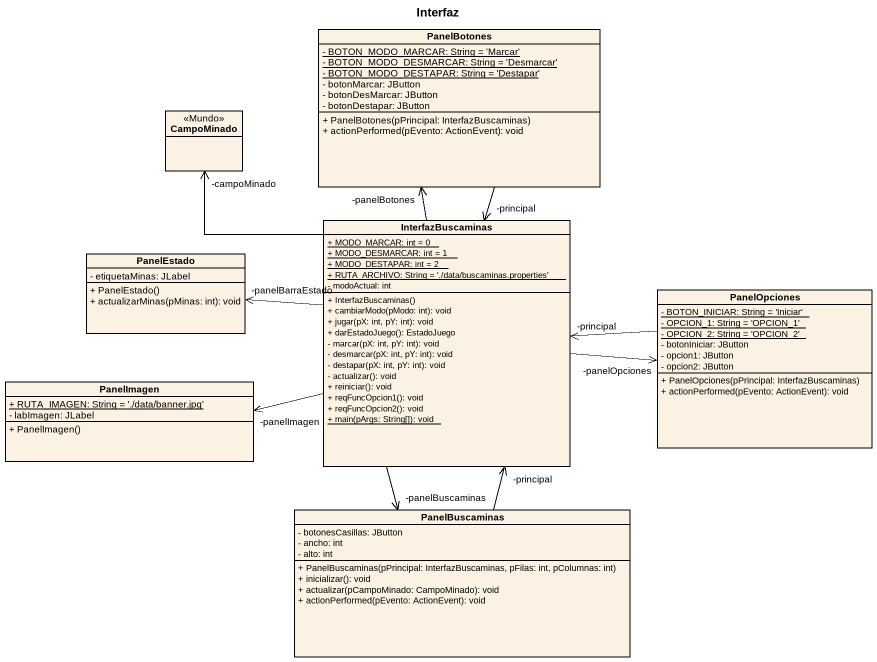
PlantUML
@startuml
title Interfaz
hide circle
hide empty members
skinparam classAttributeIconSize 0
class PanelBotones {
  {static} - BOTON_MODO_MARCAR: String = 'Marcar'
  {static} - BOTON_MODO_DESMARCAR: String = 'Desmarcar'
  {static} - BOTON_MODO_DESTAPAR: String = 'Destapar'
  - botonMarcar: JButton
  - botonDesMarcar: JButton
  - botonDestapar: JButton
  + PanelBotones(pPrincipal: InterfazBuscaminas)
  + actionPerformed(pEvento: ActionEvent): void
}
class CampoMinado <<Mundo>>
class InterfazBuscaminas {
  {static} + MODO_MARCAR: int = 0
  {static} + MODO_DESMARCAR: int = 1
  {static} + MODO_DESTAPAR: int = 2
  {static} + RUTA_ARCHIVO: String = './data/buscaminas.properties'
  - modoActual: int
  + InterfazBuscaminas()
  + cambiarModo(pModo: int): void
  + jugar(pX: int, pY: int): void
  + darEstadoJuego(): EstadoJuego
  - marcar(pX: int, pY: int): void
  - desmarcar(pX: int, pY: int): void
  - destapar(pX: int, pY: int): void
  - actualizar(): void
  + reiniciar(): void
  + reqFuncOpcion1(): void
  + reqFuncOpcion2(): void
  {static} + main(pArgs: String[]): void
}
class PanelEstado {
  - etiquetaMinas: JLabel
  + PanelEstado()
  + actualizarMinas(pMinas: int): void
}
class PanelOpciones {
  {static} - BOTON_INICIAR: String = 'Iniciar'
  {static} - OPCION_1: String = 'OPCION_1'
  {static} - OPCION_2: String = 'OPCION_2'
  - botonIniciar: JButton
  - opcion1: JButton
  - opcion2: JButton
  + PanelOpciones(pPrincipal: InterfazBuscaminas)
  + actionPerformed(pEvento: ActionEvent): void
}
class PanelImagen {
  {static} + RUTA_IMAGEN: String = './data/banner.jpg'
  - labImagen: JLabel
  + PanelImagen()
}
class PanelBuscaminas {
  - botonesCasillas: JButton
  - ancho: int
  - alto: int
  + PanelBuscaminas(pPrincipal: InterfazBuscaminas, pFilas: int, pColumnas: int)
  + inicializar(): void
  + actualizar(pCampoMinado: CampoMinado): void
  + actionPerformed(pEvento: ActionEvent): void
}
PanelBotones --> "-principal" InterfazBuscaminas
InterfazBuscaminas -up-> "-panelBotones" PanelBotones
InterfazBuscaminas -up-> "-campoMinado" CampoMinado
InterfazBuscaminas -left-> "-panelBarraEstado" PanelEstado
InterfazBuscaminas -right-> "-panelOpciones" PanelOpciones
InterfazBuscaminas -left-> "-panelImagen" PanelImagen
InterfazBuscaminas --> "-panelBuscaminas" PanelBuscaminas
PanelOpciones -left-> "-principal" InterfazBuscaminas
PanelBuscaminas -up-> "-principal" InterfazBuscaminas
@enduml
